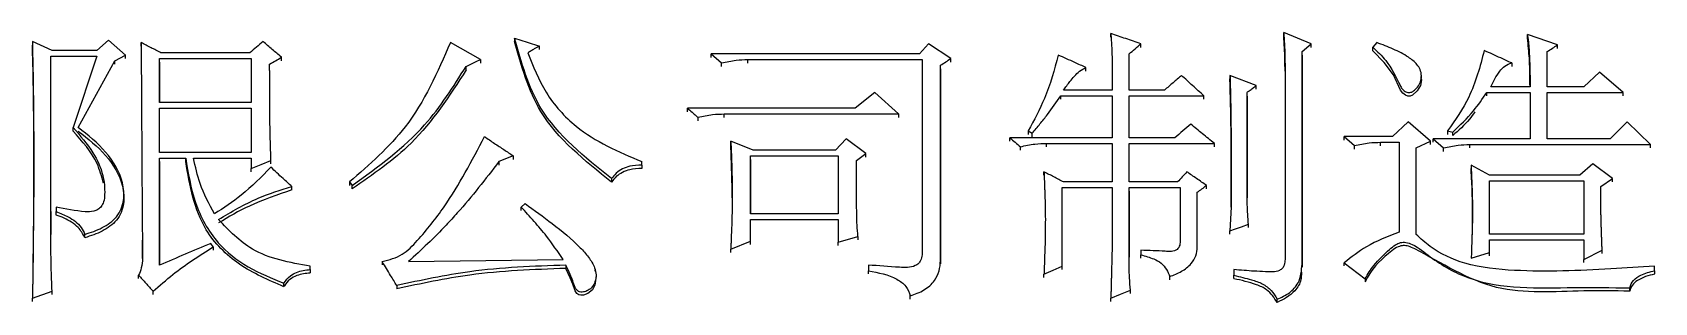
# Model space of a CAD drawing. Header units: millimetres. Extents: x 2687 to 4367, y 1046 to 2234.
# Drawn here: x 3080.46 to 3093.85, y 1996.52 to 1998.75 of the extents above; entities that cross this region are included whole.
import ezdxf

# ---------------------------------------------------------------- set-up
doc = ezdxf.new("R2010")
doc.units = ezdxf.units.MM

msp = doc.modelspace()

# ---------------------------------------------------------------- linework, layer by layer
at = {"color": 7, "linetype": 'Continuous', "lineweight": 25}
for p, q in [((3089.361, 1998.714), (3089.361, 1998.744)), ((3091.016, 1998.66), (3090.789, 1998.753)), ((3090.789, 1998.723), (3090.789, 1998.753)), ((3080.621, 1998.604), (3080.458, 1998.679)), ((3080.458, 1998.679), (3080.458, 1998.649)), ((3080.461, 1998.469), (3080.458, 1998.649)), ((3080.989, 1998.604), (3080.621, 1998.604)), ((3081.086, 1998.688), (3080.989, 1998.604)), ((3081.226, 1998.566), (3081.086, 1998.688)), ((3081.356, 1998.639), (3081.356, 1998.669)), ((3084.158, 1998.529), (3083.909, 1998.669)), ((3084.439, 1998.707), (3084.439, 1998.677)), ((3084.645, 1998.611), (3084.645, 1998.641)), ((3087.857, 1998.66), (3087.782, 1998.576)), ((3088.041, 1998.538), (3087.857, 1998.66)), ((3089.61, 1998.63), (3089.61, 1998.66)), ((3090.94, 1998.595), (3091.016, 1998.66)), ((3091.016, 1998.63), (3091.016, 1998.66)), ((3091.557, 1998.669), (3091.525, 1998.632)), ((3091.525, 1998.602), (3091.525, 1998.632)), ((3093.05, 1998.651), (3092.801, 1998.735)), ((3092.801, 1998.705), (3092.801, 1998.735)), ((3093.05, 1998.621), (3093.05, 1998.651)), ((3080.61, 1998.557), (3080.989, 1998.557)), ((3080.61, 1997.085), (3080.61, 1998.557)), ((3080.61, 1998.527), (3080.61, 1998.557)), ((3080.989, 1998.557), (3080.794, 1997.968)), ((3080.837, 1997.968), (3081.14, 1998.52)), ((3081.14, 1998.52), (3081.226, 1998.566)), ((3081.14, 1998.49), (3081.14, 1998.52)), ((3081.226, 1998.537), (3081.226, 1998.566)), ((3081.508, 1998.538), (3082.265, 1998.538)), ((3081.508, 1998.174), (3081.508, 1998.538)), ((3081.508, 1998.509), (3081.508, 1998.538)), ((3081.508, 1998.509), (3081.508, 1998.174)), ((3082.254, 1998.585), (3081.519, 1998.585)), ((3082.265, 1998.538), (3082.265, 1998.174)), ((3082.514, 1998.518), (3082.514, 1998.548)), ((3084.039, 1998.443), (3084.039, 1998.473)), ((3084.158, 1998.529), (3084.158, 1998.5)), ((3086.062, 1998.576), (3086.148, 1998.501)), ((3087.782, 1998.576), (3086.062, 1998.576)), ((3086.062, 1998.546), (3086.062, 1998.576)), ((3086.148, 1998.472), (3086.148, 1998.501)), ((3086.365, 1998.529), (3087.803, 1998.529)), ((3086.365, 1998.5), (3086.365, 1998.529)), ((3087.803, 1998.529), (3087.803, 1996.916)), ((3087.955, 1996.869), (3087.955, 1998.482)), ((3087.955, 1998.453), (3087.955, 1998.482)), ((3088.041, 1998.509), (3088.041, 1998.538)), ((3089.513, 1998.277), (3089.513, 1998.576)), ((3089.513, 1998.546), (3089.513, 1998.576)), ((3090.94, 1996.841), (3090.94, 1998.595)), ((3090.94, 1998.565), (3090.94, 1998.595)), ((3090.94, 1998.565), (3090.94, 1996.813)), ((3092.671, 1998.501), (3092.671, 1998.472)), ((3092.963, 1998.305), (3092.963, 1998.595)), ((3092.963, 1998.565), (3092.963, 1998.595)), ((3087.955, 1998.453), (3087.955, 1996.842)), ((3089.156, 1998.434), (3089.156, 1998.464)), ((3089.372, 1998.417), (3089.372, 1998.277)), ((3089.372, 1998.417), (3089.372, 1998.388)), ((3090.562, 1998.314), (3090.345, 1998.398)), ((3090.345, 1998.398), (3090.345, 1998.369)), ((3090.8, 1998.464), (3090.8, 1996.879)), ((3090.8, 1998.464), (3090.8, 1998.434)), ((3091.924, 1998.4), (3091.924, 1998.409)), ((3091.924, 1998.379), (3091.924, 1998.39)), ((3093.396, 1998.426), (3093.266, 1998.305)), ((3093.591, 1998.258), (3093.396, 1998.426)), ((3087.414, 1998.258), (3087.252, 1998.127)), ((3087.609, 1998.08), (3087.414, 1998.258)), ((3088.95, 1998.23), (3089.372, 1998.23)), ((3089.372, 1998.277), (3088.972, 1998.277)), ((3089.372, 1998.23), (3089.372, 1997.883)), ((3089.805, 1998.277), (3089.513, 1998.277)), ((3089.513, 1998.23), (3090.129, 1998.23)), ((3089.513, 1997.883), (3089.513, 1998.23)), ((3089.513, 1998.201), (3089.513, 1998.23)), ((3090.129, 1998.201), (3090.129, 1998.23)), ((3090.486, 1997.386), (3090.486, 1998.258)), ((3090.486, 1998.229), (3090.486, 1998.258)), ((3090.486, 1998.228), (3090.486, 1997.386)), ((3090.562, 1998.285), (3090.562, 1998.314)), ((3092.466, 1998.258), (3092.823, 1998.258)), ((3092.466, 1998.229), (3092.466, 1998.258)), ((3092.823, 1998.305), (3092.498, 1998.305)), ((3092.823, 1998.258), (3092.823, 1997.874)), ((3093.266, 1998.305), (3092.963, 1998.305)), ((3092.963, 1998.258), (3093.591, 1998.258)), ((3092.963, 1997.874), (3092.963, 1998.258)), ((3092.963, 1998.229), (3092.963, 1998.258)), ((3093.591, 1998.229), (3093.591, 1998.258)), ((3082.265, 1998.174), (3081.508, 1998.174)), ((3081.508, 1998.127), (3082.265, 1998.127)), ((3081.508, 1997.761), (3081.508, 1998.127)), ((3081.508, 1998.098), (3081.508, 1998.127)), ((3082.265, 1998.127), (3082.265, 1997.761)), ((3087.252, 1998.127), (3085.867, 1998.127)), ((3085.867, 1998.098), (3085.867, 1998.127)), ((3086.17, 1998.08), (3087.609, 1998.08)), ((3086.17, 1998.051), (3086.17, 1998.08)), ((3087.609, 1998.08), (3087.609, 1998.051)), ((3080.794, 1997.939), (3080.794, 1997.968)), ((3085.954, 1998.023), (3085.954, 1998.052)), ((3088.68, 1997.94), (3088.712, 1997.921)), ((3088.68, 1997.94), (3088.68, 1997.911)), ((3091.817, 1998.015), (3091.687, 1997.893)), ((3092.001, 1997.855), (3091.817, 1998.015)), ((3092.141, 1997.94), (3092.184, 1997.93)), ((3092.141, 1997.94), (3092.141, 1997.911)), ((3093.623, 1998.015), (3093.483, 1997.874)), ((3093.818, 1997.827), (3093.623, 1998.015)), ((3086.408, 1997.78), (3086.224, 1997.855)), ((3086.224, 1997.826), (3086.224, 1997.855)), ((3087.176, 1997.874), (3087.089, 1997.78)), ((3087.338, 1997.752), (3087.176, 1997.874)), ((3089.372, 1997.883), (3088.528, 1997.883)), ((3088.528, 1997.855), (3088.528, 1997.883)), ((3088.615, 1997.78), (3088.615, 1997.808)), ((3088.712, 1997.892), (3088.712, 1997.921)), ((3088.831, 1997.836), (3089.372, 1997.836)), ((3088.831, 1997.808), (3088.831, 1997.836)), ((3089.372, 1997.836), (3089.372, 1997.518)), ((3089.891, 1997.883), (3089.513, 1997.883)), ((3089.513, 1997.836), (3090.216, 1997.836)), ((3089.513, 1997.518), (3089.513, 1997.836)), ((3089.513, 1997.808), (3089.513, 1997.836)), ((3090.216, 1997.808), (3090.216, 1997.836)), ((3091.287, 1997.893), (3091.373, 1997.818)), ((3091.687, 1997.893), (3091.287, 1997.893)), ((3091.373, 1997.789), (3091.373, 1997.818)), ((3091.589, 1997.846), (3091.741, 1997.846)), ((3091.589, 1997.817), (3091.589, 1997.846)), ((3091.741, 1997.846), (3091.741, 1997.104)), ((3091.882, 1997.799), (3092.001, 1997.855)), ((3091.882, 1997.085), (3091.882, 1997.799)), ((3091.882, 1997.771), (3091.882, 1997.799)), ((3092.001, 1997.827), (3092.001, 1997.855)), ((3092.022, 1997.874), (3092.109, 1997.799)), ((3092.823, 1997.874), (3092.022, 1997.874)), ((3092.022, 1997.846), (3092.022, 1997.874)), ((3092.109, 1997.771), (3092.109, 1997.799)), ((3092.184, 1997.902), (3092.184, 1997.93)), ((3092.325, 1997.827), (3093.818, 1997.827)), ((3092.325, 1997.799), (3092.325, 1997.827)), ((3093.483, 1997.874), (3092.963, 1997.874)), ((3093.818, 1997.799), (3093.818, 1997.827)), ((3082.265, 1997.761), (3081.508, 1997.761)), ((3081.508, 1997.715), (3081.724, 1997.715)), ((3081.508, 1996.831), (3081.508, 1997.715)), ((3081.508, 1997.686), (3081.508, 1997.715)), ((3081.508, 1997.686), (3081.508, 1996.831)), ((3081.724, 1997.686), (3081.724, 1997.715)), ((3081.789, 1997.715), (3082.265, 1997.715)), ((3082.265, 1997.715), (3082.265, 1997.63)), ((3082.427, 1997.668), (3082.427, 1997.696)), ((3084.428, 1997.733), (3084.309, 1997.686)), ((3084.309, 1997.686), (3084.309, 1997.658)), ((3084.428, 1997.733), (3084.428, 1997.705)), ((3085.489, 1997.658), (3085.489, 1997.686)), ((3085.489, 1997.658), (3085.489, 1997.686)), ((3086.386, 1997.733), (3087.111, 1997.733)), ((3086.386, 1997.255), (3086.386, 1997.733)), ((3086.386, 1997.705), (3086.386, 1997.733)), ((3086.386, 1997.705), (3086.386, 1997.255)), ((3087.089, 1997.78), (3086.408, 1997.78)), ((3087.111, 1997.733), (3087.111, 1997.255)), ((3087.263, 1997.696), (3087.338, 1997.752)), ((3087.263, 1997.302), (3087.263, 1997.696)), ((3087.263, 1997.668), (3087.263, 1997.696)), ((3087.338, 1997.724), (3087.338, 1997.752)), ((3093.342, 1997.668), (3093.234, 1997.574)), ((3093.504, 1997.546), (3093.342, 1997.668)), ((3082.265, 1997.602), (3082.265, 1997.63)), ((3085.24, 1997.546), (3085.24, 1997.518)), ((3085.489, 1997.658), (3085.489, 1997.63)), ((3088.809, 1997.574), (3088.809, 1997.602)), ((3092.487, 1997.574), (3092.336, 1997.658)), ((3092.336, 1997.658), (3092.336, 1997.63)), ((3092.339, 1997.535), (3092.336, 1997.63)), ((3093.234, 1997.574), (3092.487, 1997.574)), ((3093.407, 1997.48), (3093.504, 1997.546)), ((3093.504, 1997.518), (3093.504, 1997.546)), ((3081.212, 1997.416), (3081.212, 1997.444)), ((3082.6, 1997.452), (3082.6, 1997.48)), ((3083.076, 1997.518), (3083.098, 1997.489)), ((3083.098, 1997.462), (3083.098, 1997.489)), ((3088.961, 1997.471), (3089.372, 1997.471)), ((3088.961, 1996.822), (3088.961, 1997.471)), ((3088.961, 1997.443), (3088.961, 1997.471)), ((3089.372, 1997.518), (3088.972, 1997.518)), ((3089.372, 1997.471), (3089.372, 1996.963)), ((3089.913, 1997.518), (3089.513, 1997.518)), ((3089.513, 1997.471), (3089.934, 1997.471)), ((3089.513, 1996.897), (3089.513, 1997.471)), ((3089.513, 1997.443), (3089.513, 1997.471)), ((3089.513, 1997.442), (3089.513, 1996.897)), ((3089.934, 1997.471), (3089.934, 1997.038)), ((3090.075, 1996.982), (3090.075, 1997.433)), ((3090.075, 1997.405), (3090.075, 1997.433)), ((3090.151, 1997.462), (3090.151, 1997.489)), ((3092.487, 1997.527), (3093.266, 1997.527)), ((3092.487, 1997.086), (3092.487, 1997.527)), ((3092.487, 1997.499), (3092.487, 1997.527)), ((3093.266, 1997.527), (3093.266, 1997.086)), ((3080.61, 1997.273), (3080.61, 1997.085)), ((3080.653, 1997.311), (3080.653, 1997.273)), ((3080.653, 1997.246), (3080.653, 1997.273)), ((3084.526, 1997.339), (3084.493, 1997.311)), ((3084.493, 1997.283), (3084.493, 1997.311)), ((3090.356, 1997.311), (3090.345, 1997.114)), ((3087.111, 1997.255), (3086.386, 1997.255)), ((3086.386, 1997.208), (3087.111, 1997.208)), ((3086.386, 1997.029), (3086.386, 1997.208)), ((3086.386, 1997.18), (3086.386, 1997.208)), ((3087.111, 1997.208), (3087.111, 1997.02)), ((3090.497, 1997.143), (3090.497, 1997.17)), ((3080.891, 1997.058), (3080.891, 1997.085)), ((3081.367, 1996.887), (3081.366, 1997.038)), ((3081.951, 1996.982), (3081.93, 1997.01)), ((3086.224, 1996.963), (3086.386, 1997.029)), ((3086.386, 1997.002), (3086.386, 1997.029)), ((3087.111, 1997.02), (3087.273, 1997.067)), ((3087.111, 1996.993), (3087.111, 1997.02)), ((3087.273, 1997.067), (3087.273, 1997.039)), ((3090.345, 1997.086), (3090.345, 1997.114)), ((3093.266, 1997.086), (3092.487, 1997.086)), ((3092.487, 1997.039), (3093.266, 1997.039)), ((3092.487, 1996.935), (3092.487, 1997.039)), ((3092.487, 1997.011), (3092.487, 1997.039)), ((3093.266, 1997.039), (3093.266, 1996.879)), ((3081.951, 1996.982), (3081.951, 1996.955)), ((3083.563, 1996.86), (3084.839, 1996.879)), ((3086.224, 1996.936), (3086.224, 1996.963)), ((3087.955, 1996.842), (3087.955, 1996.869)), ((3089.61, 1996.954), (3089.61, 1996.916)), ((3089.61, 1996.889), (3089.61, 1996.916)), ((3090.075, 1996.955), (3090.075, 1996.982)), ((3092.336, 1996.888), (3092.487, 1996.935)), ((3092.487, 1996.908), (3092.487, 1996.935)), ((3093.266, 1996.879), (3093.418, 1996.954)), ((3093.266, 1996.852), (3093.266, 1996.879)), ((3093.418, 1996.927), (3093.418, 1996.954)), ((3081.335, 1996.72), (3081.335, 1996.747)), ((3082.752, 1996.794), (3082.752, 1996.822)), ((3082.752, 1996.795), (3082.752, 1996.822)), ((3082.752, 1996.794), (3082.752, 1996.767)), ((3083.347, 1996.86), (3083.347, 1996.833)), ((3084.861, 1996.831), (3084.861, 1996.805)), ((3085.105, 1996.782), (3085.105, 1996.792)), ((3087.36, 1996.832), (3087.36, 1996.784)), ((3087.36, 1996.758), (3087.36, 1996.784)), ((3088.809, 1996.73), (3088.809, 1996.756)), ((3088.961, 1996.795), (3088.961, 1996.822)), ((3089.848, 1996.711), (3089.848, 1996.737)), ((3090.378, 1996.794), (3090.378, 1996.747)), ((3090.378, 1996.72), (3090.378, 1996.747)), ((3090.938, 1996.747), (3090.938, 1996.774)), ((3090.94, 1996.814), (3090.94, 1996.841)), ((3091.287, 1996.85), (3091.46, 1996.719)), ((3091.287, 1996.824), (3091.287, 1996.85)), ((3093.85, 1996.785), (3093.85, 1996.822)), ((3093.85, 1996.795), (3093.85, 1996.822)), ((3093.85, 1996.785), (3093.85, 1996.758)), ((3080.458, 1996.558), (3080.621, 1996.615)), ((3080.621, 1996.588), (3080.621, 1996.615)), ((3081.454, 1996.588), (3081.454, 1996.615)), ((3082.535, 1996.654), (3082.535, 1996.681)), ((3083.466, 1996.662), (3083.466, 1996.636)), ((3089.523, 1996.598), (3089.523, 1996.624)), ((3091.46, 1996.719), (3091.46, 1996.692)), ((3093.645, 1996.617), (3093.645, 1996.643)), ((3080.458, 1996.532), (3080.458, 1996.558)), ((3087.706, 1996.551), (3087.706, 1996.577)), ((3089.361, 1996.532), (3089.361, 1996.558)), ((3090.735, 1996.522), (3090.735, 1996.549))]:
    msp.add_line(p, q, dxfattribs=at)
at = {"color": 7, "linetype": 'Continuous', "lineweight": 25, "flags": 128}
for points in [[(3084.439, 1998.707), (3084.542, 1998.674), (3084.645, 1998.641)], [(3091.922, 1998.379), (3091.925, 1998.362), (3091.917, 1998.315), (3091.891, 1998.27), (3091.852, 1998.235), (3091.834, 1998.228), (3091.814, 1998.228), (3091.794, 1998.235), (3091.771, 1998.252), (3091.754, 1998.277), (3091.696, 1998.402), (3091.619, 1998.506), (3091.525, 1998.602), (3091.525, 1998.602)], [(3084.039, 1998.473), (3084.084, 1998.494), (3084.121, 1998.512), (3084.158, 1998.529)], [(3088.95, 1998.201), (3088.95, 1998.208), (3088.95, 1998.215), (3088.95, 1998.23)], [(3091.287, 1997.864), (3091.287, 1997.878), (3091.287, 1997.893)], [(3082.265, 1997.63), (3082.346, 1997.663), (3082.427, 1997.696)], [(3083.076, 1997.518), (3083.076, 1997.507), (3083.076, 1997.498), (3083.076, 1997.49)], [(3090.345, 1997.114), (3090.392, 1997.131), (3090.439, 1997.148), (3090.497, 1997.17)], [(3085.109, 1996.735), (3085.111, 1996.723), (3085.102, 1996.666), (3085.081, 1996.626), (3085.045, 1996.596), (3085.007, 1996.582), (3084.985, 1996.582), (3084.968, 1996.587), (3084.954, 1996.597), (3084.939, 1996.619), (3084.919, 1996.674), (3084.899, 1996.726), (3084.861, 1996.804), (3084.861, 1996.804)], [(3088.809, 1996.756), (3088.885, 1996.789), (3088.961, 1996.822)], [(3089.361, 1996.558), (3089.442, 1996.591), (3089.523, 1996.624)]]:
    msp.add_lwpolyline(points, dxfattribs=at)
at = {"color": 7, "linetype": 'Continuous', "lineweight": 25}
for points, knots in [([(3089.361, 1998.744), (3089.364, 1998.705), (3089.37, 1998.631), (3089.372, 1998.522), (3089.372, 1998.452), (3089.372, 1998.417)], [0, 0, 0, 0, 0.356505, 0.6781686, 1, 1, 1, 1]), ([(3089.61, 1998.66), (3089.568, 1998.674), (3089.485, 1998.702), (3089.403, 1998.73), (3089.361, 1998.744)], [0, 0, 0, 0, 0.499999, 1, 1, 1, 1]), ([(3090.789, 1998.753), (3090.791, 1998.721), (3090.795, 1998.657), (3090.799, 1998.56), (3090.799, 1998.496), (3090.8, 1998.464)], [0, 0, 0, 0, 0.335205, 0.667529, 1, 1, 1, 1]), ([(3080.458, 1998.679), (3080.459, 1998.667), (3080.459, 1998.644), (3080.46, 1998.609), (3080.46, 1998.562), (3080.461, 1998.504), (3080.463, 1998.435), (3080.464, 1998.365), (3080.465, 1998.295), (3080.466, 1998.225), (3080.467, 1998.155), (3080.467, 1998.097), (3080.468, 1998.039), (3080.468, 1997.981), (3080.469, 1997.911), (3080.469, 1997.853), (3080.469, 1997.806), (3080.47, 1997.771), (3080.47, 1997.736), (3080.47, 1997.701), (3080.47, 1997.672), (3080.47, 1997.649), (3080.47, 1997.631), (3080.47, 1997.614), (3080.47, 1997.596), (3080.47, 1997.582), (3080.47, 1997.57), (3080.469, 1997.558), (3080.469, 1997.544), (3080.469, 1997.526), (3080.469, 1997.509), (3080.469, 1997.491), (3080.469, 1997.474), (3080.469, 1997.456), (3080.469, 1997.433), (3080.469, 1997.404), (3080.468, 1997.369), (3080.468, 1997.334), (3080.468, 1997.299), (3080.468, 1997.264), (3080.467, 1997.229), (3080.467, 1997.182), (3080.466, 1997.123), (3080.465, 1997.053), (3080.465, 1996.983), (3080.464, 1996.913), (3080.463, 1996.855), (3080.462, 1996.808), (3080.462, 1996.773), (3080.461, 1996.738), (3080.461, 1996.702), (3080.46, 1996.667), (3080.46, 1996.632), (3080.459, 1996.595), (3080.459, 1996.571), (3080.458, 1996.558)], [0, 0, 0, 0, 0.016501, 0.033002, 0.049503, 0.082504, 0.115506, 0.148508, 0.18151, 0.214512, 0.247513, 0.280515, 0.297016, 0.330018, 0.36302, 0.396021, 0.412522, 0.429023, 0.445524, 0.462025, 0.478526, 0.486776, 0.495027, 0.503277, 0.511528, 0.519778, 0.523903, 0.528029, 0.536279, 0.54453, 0.55278, 0.56103, 0.569281, 0.577531, 0.585782, 0.602283, 0.618784, 0.635284, 0.651785, 0.668286, 0.684787, 0.701288, 0.73429, 0.767292, 0.800293, 0.833295, 0.866297, 0.882798, 0.899299, 0.9158, 0.932301, 0.948801, 0.965302, 0.982651, 1, 1, 1, 1]), ([(3081.356, 1998.669), (3081.357, 1998.608), (3081.357, 1998.485), (3081.358, 1998.3), (3081.36, 1998.115), (3081.36, 1997.96), (3081.361, 1997.806), (3081.362, 1997.652), (3081.363, 1997.466), (3081.364, 1997.312), (3081.365, 1997.169), (3081.366, 1997.063), (3081.367, 1996.963), (3081.367, 1996.913), (3081.367, 1996.888)], [0, 0, 0, 0, 0.104023, 0.208045, 0.312068, 0.416091, 0.468102, 0.572125, 0.676148, 0.78017, 0.832182, 0.916091, 0.958045, 1, 1, 1, 1]), ([(3081.519, 1998.585), (3081.492, 1998.599), (3081.437, 1998.627), (3081.383, 1998.655), (3081.356, 1998.669)], [0, 0, 0, 0, 0.5, 1, 1, 1, 1]), ([(3082.362, 1998.679), (3082.344, 1998.663), (3082.308, 1998.632), (3082.272, 1998.601), (3082.254, 1998.585)], [0, 0, 0, 0, 0.500001, 1, 1, 1, 1]), ([(3082.514, 1998.548), (3082.489, 1998.57), (3082.438, 1998.613), (3082.388, 1998.657), (3082.362, 1998.679)], [0, 0, 0, 0, 0.499999, 1, 1, 1, 1]), ([(3083.909, 1998.669), (3083.803, 1998.425), (3083.61, 1997.984), (3083.241, 1997.662), (3083.076, 1997.518)], [0, 0, 0, 0, 0.552865, 1, 1, 1, 1]), ([(3085.24, 1997.546), (3085.017, 1997.724), (3084.625, 1998.037), (3084.495, 1998.504), (3084.439, 1998.707)], [0, 0, 0, 0, 0.567651, 1, 1, 1, 1]), ([(3085.24, 1997.517), (3085.017, 1997.695), (3084.625, 1998.008), (3084.495, 1998.475), (3084.439, 1998.677)], [0, 0, 0, 0, 0.567768, 1, 1, 1, 1]), ([(3084.645, 1998.641), (3084.63, 1998.633), (3084.607, 1998.62), (3084.575, 1998.601), (3084.556, 1998.59), (3084.547, 1998.585)], [0, 0, 0, 0, 0.439737, 0.71987, 1, 1, 1, 1]), ([(3089.513, 1998.576), (3089.529, 1998.59), (3089.561, 1998.618), (3089.594, 1998.646), (3089.61, 1998.66)], [0, 0, 0, 0, 0.500001, 1, 1, 1, 1]), ([(3090.8, 1998.434), (3090.799, 1998.466), (3090.799, 1998.531), (3090.795, 1998.627), (3090.791, 1998.691), (3090.789, 1998.723)], [0, 0, 0, 0, 0.335659, 0.667726, 1, 1, 1, 1]), ([(3091.525, 1998.632), (3091.562, 1998.596), (3091.658, 1998.506), (3091.719, 1998.377), (3091.762, 1998.291), (3091.781, 1998.272), (3091.8, 1998.26), (3091.822, 1998.255), (3091.842, 1998.258), (3091.867, 1998.273), (3091.896, 1998.302), (3091.921, 1998.345), (3091.928, 1998.396), (3091.918, 1998.447), (3091.882, 1998.501), (3091.807, 1998.561), (3091.693, 1998.618), (3091.603, 1998.652), (3091.557, 1998.669)], [0, 0, 0, 0, 0.132576, 0.339199, 0.368942, 0.383766, 0.408891, 0.423884, 0.438973, 0.459319, 0.498147, 0.542368, 0.587069, 0.63299, 0.675109, 0.75468, 0.876186, 1, 1, 1, 1]), ([(3092.444, 1998.604), (3092.41, 1998.472), (3092.347, 1998.234), (3092.205, 1998.03), (3092.141, 1997.94)], [0, 0, 0, 0, 0.555082, 1, 1, 1, 1]), ([(3092.671, 1998.501), (3092.641, 1998.515), (3092.588, 1998.539), (3092.512, 1998.573), (3092.467, 1998.594), (3092.444, 1998.604)], [0, 0, 0, 0, 0.40179, 0.700895, 1, 1, 1, 1]), ([(3092.801, 1998.735), (3092.801, 1998.732), (3092.802, 1998.727), (3092.803, 1998.718), (3092.804, 1998.71), (3092.805, 1998.703), (3092.806, 1998.697), (3092.807, 1998.69), (3092.808, 1998.683), (3092.809, 1998.674), (3092.812, 1998.645), (3092.816, 1998.594), (3092.818, 1998.544), (3092.819, 1998.516), (3092.819, 1998.508), (3092.82, 1998.502), (3092.82, 1998.494), (3092.82, 1998.488), (3092.82, 1998.481), (3092.82, 1998.475), (3092.82, 1998.469), (3092.821, 1998.463), (3092.821, 1998.455), (3092.821, 1998.447), (3092.821, 1998.441), (3092.821, 1998.435), (3092.821, 1998.429), (3092.821, 1998.422), (3092.821, 1998.416), (3092.822, 1998.408), (3092.822, 1998.402), (3092.822, 1998.394), (3092.822, 1998.388), (3092.822, 1998.381), (3092.822, 1998.375), (3092.822, 1998.367), (3092.822, 1998.361), (3092.822, 1998.353), (3092.822, 1998.347), (3092.822, 1998.34), (3092.822, 1998.334), (3092.822, 1998.326), (3092.823, 1998.32), (3092.823, 1998.312), (3092.823, 1998.308), (3092.823, 1998.305)], [0, 0, 0, 0, 0.0190515, 0.0381029, 0.0571543, 0.0762057, 0.0857315, 0.1047829, 0.1238344, 0.1333601, 0.1714636, 0.3239096, 0.4928315, 0.5139452, 0.524502, 0.5456156, 0.5561724, 0.577286, 0.5878428, 0.6089564, 0.6195132, 0.63007, 0.6511837, 0.6722973, 0.6828541, 0.6934109, 0.7145245, 0.7250813, 0.7461949, 0.7567517, 0.7778653, 0.7884221, 0.8095357, 0.8200925, 0.8412061, 0.8517629, 0.8728766, 0.8834334, 0.904547, 0.9151038, 0.9362174, 0.9467742, 0.9678878, 0.9784446, 1, 1, 1, 1]), ([(3092.822, 1998.305), (3092.822, 1998.339), (3092.821, 1998.416), (3092.818, 1998.55), (3092.807, 1998.649), (3092.801, 1998.705)], [0, 0, 0, 0, 0.254107, 0.581877, 1, 1, 1, 1]), ([(3092.963, 1998.595), (3092.978, 1998.604), (3093.007, 1998.623), (3093.035, 1998.641), (3093.05, 1998.651)], [0, 0, 0, 0, 0.499999, 1, 1, 1, 1]), ([(3080.46, 1998.54), (3080.46, 1998.54), (3080.46, 1998.54), (3080.46, 1998.539), (3080.46, 1998.529), (3080.465, 1998.221), (3080.47, 1997.79), (3080.467, 1997.268), (3080.464, 1996.991), (3080.462, 1996.848), (3080.461, 1996.761), (3080.461, 1996.736), (3080.461, 1996.722)], [0, 0, 0, 0, 0.000561, 0.001264, 0.002999, 0.021919, 0.484329, 0.728284, 0.866003, 0.931669, 0.9642, 1, 1, 1, 1]), ([(3082.416, 1998.492), (3082.433, 1998.501), (3082.465, 1998.52), (3082.498, 1998.538), (3082.514, 1998.548)], [0, 0, 0, 0, 0.4999992, 1, 1, 1, 1]), ([(3082.427, 1997.696), (3082.423, 1997.857), (3082.418, 1998.021), (3082.417, 1998.188), (3082.417, 1998.201), (3082.417, 1998.214), (3082.417, 1998.227), (3082.417, 1998.237), (3082.417, 1998.25), (3082.417, 1998.263), (3082.417, 1998.276), (3082.417, 1998.286), (3082.417, 1998.299), (3082.417, 1998.312), (3082.417, 1998.325), (3082.417, 1998.338), (3082.417, 1998.351), (3082.417, 1998.364), (3082.417, 1998.374), (3082.417, 1998.387), (3082.417, 1998.399), (3082.417, 1998.409), (3082.417, 1998.415), (3082.417, 1998.422), (3082.417, 1998.428), (3082.417, 1998.433), (3082.417, 1998.439), (3082.416, 1998.446), (3082.416, 1998.453), (3082.416, 1998.457), (3082.416, 1998.464), (3082.416, 1998.47), (3082.416, 1998.477), (3082.416, 1998.483), (3082.416, 1998.488), (3082.416, 1998.492)], [0, 0, 0, 0, 0.606141, 0.618449, 0.630757, 0.655373, 0.667681, 0.679989, 0.692297, 0.716913, 0.729221, 0.741529, 0.753837, 0.778453, 0.790761, 0.803069, 0.827685, 0.839993, 0.852301, 0.864609, 0.889225, 0.895379, 0.901533, 0.913842, 0.919996, 0.92615, 0.932304, 0.944612, 0.950766, 0.95692, 0.963074, 0.975382, 0.981536, 0.98769, 1, 1, 1, 1]), ([(3083.098, 1997.489), (3083.312, 1997.644), (3083.69, 1997.917), (3083.933, 1998.305), (3084.039, 1998.473)], [0, 0, 0, 0, 0.565351, 1, 1, 1, 1]), ([(3084.547, 1998.585), (3084.592, 1998.473), (3084.683, 1998.247), (3084.987, 1997.901), (3085.297, 1997.768), (3085.489, 1997.686)], [0, 0, 0, 0, 0.271527, 0.550151, 1, 1, 1, 1]), ([(3086.148, 1998.501), (3086.188, 1998.51), (3086.259, 1998.527), (3086.332, 1998.528), (3086.365, 1998.529)], [0, 0, 0, 0, 0.558835, 1, 1, 1, 1]), ([(3087.955, 1998.482), (3087.969, 1998.492), (3087.998, 1998.51), (3088.027, 1998.529), (3088.041, 1998.538)], [0, 0, 0, 0, 0.4999996, 1, 1, 1, 1]), ([(3088.928, 1998.566), (3088.895, 1998.445), (3088.835, 1998.228), (3088.727, 1998.028), (3088.68, 1997.94)], [0, 0, 0, 0, 0.557381, 1, 1, 1, 1]), ([(3089.156, 1998.464), (3089.125, 1998.477), (3089.072, 1998.501), (3088.996, 1998.536), (3088.951, 1998.556), (3088.928, 1998.566)], [0, 0, 0, 0, 0.401772, 0.700886, 1, 1, 1, 1]), ([(3092.498, 1998.305), (3092.52, 1998.348), (3092.551, 1998.41), (3092.611, 1998.48), (3092.651, 1998.494), (3092.671, 1998.501)], [0, 0, 0, 0, 0.55151, 0.77279, 1, 1, 1, 1]), ([(3084.039, 1998.443), (3083.901, 1998.23), (3083.652, 1997.844), (3083.269, 1997.579), (3083.098, 1997.461)], [0, 0, 0, 0, 0.55369, 1, 1, 1, 1]), ([(3088.972, 1998.277), (3088.989, 1998.301), (3089.017, 1998.341), (3089.061, 1998.393), (3089.102, 1998.435), (3089.138, 1998.454), (3089.156, 1998.464)], [0, 0, 0, 0, 0.335639, 0.554348, 0.775254, 1, 1, 1, 1]), ([(3089.945, 1998.398), (3089.922, 1998.378), (3089.875, 1998.337), (3089.828, 1998.297), (3089.805, 1998.277)], [0, 0, 0, 0, 0.5, 1, 1, 1, 1]), ([(3090.129, 1998.23), (3090.098, 1998.258), (3090.037, 1998.314), (3089.976, 1998.37), (3089.945, 1998.398)], [0, 0, 0, 0, 0.5, 1, 1, 1, 1]), ([(3090.345, 1998.398), (3090.346, 1998.388), (3090.346, 1998.372), (3090.347, 1998.351), (3090.347, 1998.336), (3090.347, 1998.32), (3090.348, 1998.304), (3090.348, 1998.288), (3090.348, 1998.273), (3090.349, 1998.257), (3090.349, 1998.241), (3090.349, 1998.226), (3090.35, 1998.205), (3090.35, 1998.184), (3090.351, 1998.163), (3090.351, 1998.147), (3090.351, 1998.132), (3090.352, 1998.116), (3090.352, 1998.095), (3090.352, 1998.074), (3090.353, 1998.053), (3090.353, 1998.032), (3090.353, 1997.995), (3090.354, 1997.922), (3090.355, 1997.849), (3090.355, 1997.786), (3090.355, 1997.76), (3090.355, 1997.739), (3090.356, 1997.723), (3090.356, 1997.707), (3090.356, 1997.692), (3090.356, 1997.676), (3090.356, 1997.66), (3090.356, 1997.644), (3090.356, 1997.629), (3090.356, 1997.613), (3090.356, 1997.597), (3090.356, 1997.576), (3090.356, 1997.555), (3090.356, 1997.534), (3090.356, 1997.518), (3090.356, 1997.503), (3090.356, 1997.487), (3090.356, 1997.471), (3090.356, 1997.455), (3090.356, 1997.442), (3090.356, 1997.432), (3090.356, 1997.424), (3090.356, 1997.416), (3090.356, 1997.408), (3090.356, 1997.4), (3090.356, 1997.393), (3090.356, 1997.385), (3090.356, 1997.377), (3090.356, 1997.369), (3090.356, 1997.358), (3090.356, 1997.348), (3090.356, 1997.337), (3090.356, 1997.33), (3090.356, 1997.321), (3090.356, 1997.315), (3090.356, 1997.311)], [0, 0, 0, 0, 0.028913, 0.04337, 0.057826, 0.072283, 0.08674, 0.101196, 0.115653, 0.13011, 0.144566, 0.159023, 0.173479, 0.202393, 0.216849, 0.231306, 0.245763, 0.260219, 0.274676, 0.303589, 0.318046, 0.332502, 0.361416, 0.419242, 0.534896, 0.563809, 0.592722, 0.607179, 0.621635, 0.636092, 0.650548, 0.665005, 0.679462, 0.693918, 0.708375, 0.722832, 0.737288, 0.751745, 0.780658, 0.795115, 0.809571, 0.824028, 0.838485, 0.852941, 0.867398, 0.881854, 0.889083, 0.896311, 0.903539, 0.910768, 0.917996, 0.925224, 0.932453, 0.939681, 0.946909, 0.954138, 0.968594, 0.975822, 0.983051, 0.990279, 1, 1, 1, 1]), ([(3090.356, 1997.31), (3090.356, 1997.385), (3090.356, 1997.599), (3090.355, 1997.952), (3090.349, 1998.23), (3090.345, 1998.369)], [0, 0, 0, 0, 0.211658, 0.605797, 1, 1, 1, 1]), ([(3088.712, 1997.921), (3088.734, 1997.946), (3088.777, 1997.997), (3088.858, 1998.099), (3088.913, 1998.178), (3088.95, 1998.23)], [0, 0, 0, 0, 0.254915, 0.509864, 1, 1, 1, 1]), ([(3090.486, 1998.258), (3090.492, 1998.263), (3090.508, 1998.274), (3090.533, 1998.293), (3090.552, 1998.307), (3090.562, 1998.314)], [0, 0, 0, 0, 0.25, 0.624999, 1, 1, 1, 1]), ([(3092.184, 1997.93), (3092.244, 1997.987), (3092.35, 1998.087), (3092.43, 1998.206), (3092.466, 1998.258)], [0, 0, 0, 0, 0.563281, 1, 1, 1, 1]), ([(3085.867, 1998.127), (3085.879, 1998.116), (3085.9, 1998.098), (3085.929, 1998.073), (3085.945, 1998.059), (3085.954, 1998.052)], [0, 0, 0, 0, 0.428348, 0.714171, 1, 1, 1, 1]), ([(3085.954, 1998.052), (3085.993, 1998.061), (3086.065, 1998.078), (3086.138, 1998.079), (3086.17, 1998.08)], [0, 0, 0, 0, 0.558839, 1, 1, 1, 1]), ([(3092.366, 1998.097), (3092.352, 1998.076), (3092.3, 1998.004), (3092.233, 1997.944), (3092.184, 1997.901)], [0, 0, 0, 0, 0.281385, 1, 1, 1, 1]), ([(3080.794, 1997.968), (3080.852, 1997.901), (3080.956, 1997.782), (3081.046, 1997.589), (3081.058, 1997.447), (3081.051, 1997.359), (3081.028, 1997.316), (3081, 1997.288), (3080.954, 1997.27), (3080.835, 1997.273), (3080.733, 1997.294), (3080.653, 1997.311)], [0, 0, 0, 0, 0.23749, 0.42213, 0.564767, 0.621672, 0.660735, 0.693272, 0.725999, 0.787152, 1, 1, 1, 1]), ([(3081.046, 1997.507), (3081.03, 1997.563), (3080.986, 1997.725), (3080.87, 1997.854), (3080.794, 1997.939)], [0, 0, 0, 0, 0.341793, 1, 1, 1, 1]), ([(3080.891, 1997.085), (3080.94, 1997.101), (3081.036, 1997.133), (3081.164, 1997.223), (3081.222, 1997.366), (3081.204, 1997.561), (3081.073, 1997.781), (3080.917, 1997.904), (3080.837, 1997.968)], [0, 0, 0, 0, 0.1273113, 0.25064, 0.3763468, 0.5011022, 0.7458194, 1, 1, 1, 1]), ([(3080.837, 1997.939), (3080.917, 1997.875), (3081.073, 1997.752), (3081.204, 1997.533), (3081.222, 1997.337), (3081.164, 1997.194), (3081.036, 1997.105), (3080.94, 1997.073), (3080.891, 1997.057)], [0, 0, 0, 0, 0.254227, 0.498888, 0.62358, 0.749246, 0.87261, 1, 1, 1, 1]), ([(3090.021, 1997.996), (3089.999, 1997.977), (3089.956, 1997.94), (3089.913, 1997.902), (3089.891, 1997.883)], [0, 0, 0, 0, 0.5, 1, 1, 1, 1]), ([(3090.216, 1997.836), (3090.183, 1997.863), (3090.118, 1997.916), (3090.053, 1997.969), (3090.021, 1997.996)], [0, 0, 0, 0, 0.5, 1, 1, 1, 1]), ([(3083.347, 1996.86), (3083.404, 1996.875), (3083.517, 1996.907), (3083.682, 1997.08), (3083.928, 1997.391), (3084.087, 1997.694), (3084.19, 1997.893)], [0, 0, 0, 0, 0.124706, 0.247159, 0.50724, 1, 1, 1, 1]), ([(3084.19, 1997.893), (3084.218, 1997.874), (3084.271, 1997.838), (3084.351, 1997.785), (3084.403, 1997.751), (3084.428, 1997.733)], [0, 0, 0, 0, 0.3477794, 0.6738893, 1, 1, 1, 1]), ([(3086.224, 1997.855), (3086.225, 1997.824), (3086.227, 1997.776), (3086.23, 1997.721), (3086.231, 1997.696), (3086.231, 1997.684), (3086.231, 1997.678), (3086.231, 1997.672), (3086.232, 1997.664), (3086.232, 1997.654), (3086.232, 1997.642), (3086.233, 1997.619), (3086.234, 1997.567), (3086.236, 1997.488), (3086.236, 1997.394), (3086.235, 1997.327), (3086.234, 1997.287), (3086.234, 1997.275), (3086.234, 1997.263), (3086.234, 1997.251), (3086.233, 1997.236), (3086.233, 1997.22), (3086.232, 1997.204), (3086.232, 1997.18), (3086.231, 1997.153), (3086.23, 1997.125), (3086.229, 1997.109), (3086.229, 1997.097), (3086.228, 1997.082), (3086.228, 1997.066), (3086.227, 1997.05), (3086.227, 1997.038), (3086.226, 1997.026), (3086.226, 1997.014), (3086.225, 1997), (3086.225, 1996.983), (3086.224, 1996.97), (3086.224, 1996.963)], [0, 0, 0, 0, 0.106229, 0.159343, 0.1859, 0.19254, 0.199179, 0.205818, 0.212458, 0.225736, 0.239015, 0.252293, 0.305408, 0.411639, 0.51787, 0.6241, 0.637379, 0.650658, 0.663936, 0.677215, 0.690493, 0.717051, 0.730329, 0.743608, 0.796722, 0.823279, 0.836558, 0.849837, 0.863115, 0.889672, 0.902951, 0.91623, 0.929508, 0.942787, 0.956065, 0.978033, 1, 1, 1, 1]), ([(3086.235, 1997.387), (3086.235, 1997.393), (3086.235, 1997.43), (3086.234, 1997.498), (3086.231, 1997.639), (3086.227, 1997.749), (3086.224, 1997.826)], [0, 0, 0, 0, 0.03725, 0.252924, 0.468596, 1, 1, 1, 1]), ([(3088.528, 1997.883), (3088.543, 1997.871), (3088.571, 1997.846), (3088.6, 1997.821), (3088.615, 1997.808)], [0, 0, 0, 0, 0.4999996, 1, 1, 1, 1]), ([(3088.615, 1997.808), (3088.654, 1997.818), (3088.726, 1997.834), (3088.799, 1997.836), (3088.831, 1997.836)], [0, 0, 0, 0, 0.558835, 1, 1, 1, 1]), ([(3091.373, 1997.818), (3091.413, 1997.827), (3091.484, 1997.844), (3091.557, 1997.845), (3091.589, 1997.846)], [0, 0, 0, 0, 0.558835, 1, 1, 1, 1]), ([(3092.109, 1997.799), (3092.148, 1997.808), (3092.22, 1997.825), (3092.293, 1997.826), (3092.325, 1997.827)], [0, 0, 0, 0, 0.558835, 1, 1, 1, 1]), ([(3081.724, 1997.715), (3081.744, 1997.591), (3081.784, 1997.343), (3081.958, 1997.019), (3082.234, 1996.803), (3082.434, 1996.722), (3082.535, 1996.681)], [0, 0, 0, 0, 0.271409, 0.54611, 0.770558, 1, 1, 1, 1]), ([(3082.535, 1996.653), (3082.408, 1996.708), (3082.157, 1996.814), (3081.814, 1997.161), (3081.758, 1997.488), (3081.724, 1997.686)], [0, 0, 0, 0, 0.291427, 0.572864, 1, 1, 1, 1]), ([(3081.962, 1997.255), (3081.917, 1997.337), (3081.838, 1997.483), (3081.804, 1997.644), (3081.789, 1997.715)], [0, 0, 0, 0, 0.561781, 1, 1, 1, 1]), ([(3084.309, 1997.686), (3084.254, 1997.614), (3084.144, 1997.47), (3083.997, 1997.296), (3083.809, 1997.088), (3083.669, 1996.958), (3083.563, 1996.86)], [0, 0, 0, 0, 0.245125, 0.490307, 0.612877, 1, 1, 1, 1]), ([(3082.427, 1997.64), (3082.348, 1997.56), (3082.207, 1997.416), (3082.037, 1997.304), (3081.962, 1997.255)], [0, 0, 0, 0, 0.556475, 1, 1, 1, 1]), ([(3082.6, 1997.48), (3082.576, 1997.502), (3082.535, 1997.54), (3082.477, 1997.593), (3082.444, 1997.624), (3082.427, 1997.64)], [0, 0, 0, 0, 0.420833, 0.71041, 1, 1, 1, 1]), ([(3085.489, 1997.658), (3085.455, 1997.657), (3085.4, 1997.654), (3085.329, 1997.628), (3085.277, 1997.593), (3085.252, 1997.561), (3085.24, 1997.546)], [0, 0, 0, 0, 0.347684, 0.57015, 0.787843, 1, 1, 1, 1]), ([(3085.489, 1997.63), (3085.455, 1997.628), (3085.4, 1997.625), (3085.329, 1997.599), (3085.277, 1997.565), (3085.252, 1997.533), (3085.24, 1997.517)], [0, 0, 0, 0, 0.3477823, 0.5702781, 0.7879423, 1, 1, 1, 1]), ([(3088.809, 1997.602), (3088.81, 1997.598), (3088.81, 1997.589), (3088.81, 1997.578), (3088.811, 1997.569), (3088.811, 1997.561), (3088.812, 1997.552), (3088.812, 1997.543), (3088.812, 1997.534), (3088.813, 1997.526), (3088.813, 1997.517), (3088.813, 1997.508), (3088.814, 1997.499), (3088.814, 1997.491), (3088.814, 1997.482), (3088.815, 1997.473), (3088.815, 1997.464), (3088.815, 1997.456), (3088.816, 1997.447), (3088.816, 1997.438), (3088.816, 1997.429), (3088.817, 1997.421), (3088.817, 1997.412), (3088.817, 1997.403), (3088.817, 1997.392), (3088.818, 1997.379), (3088.819, 1997.353), (3088.821, 1997.261), (3088.821, 1997.156), (3088.819, 1997.059), (3088.819, 1997.029), (3088.818, 1997.007), (3088.818, 1996.989), (3088.817, 1996.972), (3088.817, 1996.954), (3088.816, 1996.937), (3088.815, 1996.919), (3088.815, 1996.906), (3088.815, 1996.895), (3088.814, 1996.886), (3088.814, 1996.878), (3088.814, 1996.869), (3088.813, 1996.858), (3088.813, 1996.849), (3088.813, 1996.838), (3088.812, 1996.829), (3088.812, 1996.818), (3088.812, 1996.81), (3088.811, 1996.801), (3088.811, 1996.792), (3088.811, 1996.783), (3088.81, 1996.775), (3088.81, 1996.766), (3088.81, 1996.76), (3088.809, 1996.756)], [0, 0, 0, 0, 0.015528, 0.031057, 0.038821, 0.046585, 0.062113, 0.069877, 0.077641, 0.09317, 0.100934, 0.108698, 0.124226, 0.131991, 0.139755, 0.155283, 0.163047, 0.170811, 0.18634, 0.194104, 0.201868, 0.217396, 0.22516, 0.232925, 0.248453, 0.263981, 0.27951, 0.341623, 0.590106, 0.65222, 0.683276, 0.698805, 0.729861, 0.74539, 0.760918, 0.791975, 0.807503, 0.823031, 0.83856, 0.846324, 0.854088, 0.869616, 0.87738, 0.892909, 0.900673, 0.916201, 0.923965, 0.939494, 0.947258, 0.955022, 0.97055, 0.978315, 0.986079, 1, 1, 1, 1]), ([(3088.972, 1997.518), (3088.945, 1997.532), (3088.891, 1997.56), (3088.836, 1997.588), (3088.809, 1997.602)], [0, 0, 0, 0, 0.5, 1, 1, 1, 1]), ([(3089.989, 1997.602), (3089.976, 1997.588), (3089.951, 1997.56), (3089.925, 1997.532), (3089.913, 1997.518)], [0, 0, 0, 0, 0.5, 1, 1, 1, 1]), ([(3090.151, 1997.489), (3090.124, 1997.508), (3090.07, 1997.546), (3090.016, 1997.583), (3089.989, 1997.602)], [0, 0, 0, 0, 0.499999, 1, 1, 1, 1]), ([(3092.336, 1997.658), (3092.34, 1997.566), (3092.346, 1997.427), (3092.348, 1997.17), (3092.341, 1997.006), (3092.336, 1996.888)], [0, 0, 0, 0, 0.360824, 0.541241, 1, 1, 1, 1]), ([(3092.339, 1997.539), (3092.342, 1997.453), (3092.346, 1997.317), (3092.345, 1997.153), (3092.342, 1997.04), (3092.34, 1996.998), (3092.34, 1996.972)], [0, 0, 0, 0, 0.458446, 0.721932, 0.829459, 1, 1, 1, 1]), ([(3081.995, 1997.208), (3082.101, 1997.271), (3082.292, 1997.385), (3082.506, 1997.451), (3082.6, 1997.48)], [0, 0, 0, 0, 0.5581675, 1, 1, 1, 1]), ([(3082.6, 1997.452), (3082.481, 1997.412), (3082.269, 1997.341), (3082.078, 1997.229), (3081.995, 1997.18)], [0, 0, 0, 0, 0.56146, 1, 1, 1, 1]), ([(3090.075, 1997.433), (3090.088, 1997.443), (3090.113, 1997.461), (3090.138, 1997.48), (3090.151, 1997.489)], [0, 0, 0, 0, 0.5000004, 1, 1, 1, 1]), ([(3093.418, 1996.954), (3093.418, 1996.957), (3093.417, 1996.962), (3093.417, 1996.97), (3093.417, 1996.978), (3093.416, 1996.986), (3093.416, 1996.994), (3093.416, 1997.002), (3093.415, 1997.01), (3093.415, 1997.018), (3093.415, 1997.026), (3093.414, 1997.034), (3093.414, 1997.042), (3093.414, 1997.05), (3093.414, 1997.058), (3093.413, 1997.066), (3093.413, 1997.074), (3093.413, 1997.082), (3093.412, 1997.09), (3093.412, 1997.098), (3093.412, 1997.106), (3093.412, 1997.114), (3093.411, 1997.122), (3093.411, 1997.13), (3093.411, 1997.138), (3093.411, 1997.146), (3093.41, 1997.154), (3093.41, 1997.162), (3093.41, 1997.17), (3093.41, 1997.178), (3093.41, 1997.186), (3093.409, 1997.194), (3093.409, 1997.202), (3093.409, 1997.21), (3093.409, 1997.218), (3093.409, 1997.226), (3093.409, 1997.234), (3093.408, 1997.245), (3093.408, 1997.256), (3093.408, 1997.266), (3093.408, 1997.274), (3093.408, 1997.282), (3093.408, 1997.29), (3093.408, 1997.298), (3093.408, 1997.306), (3093.408, 1997.314), (3093.407, 1997.322), (3093.407, 1997.33), (3093.407, 1997.338), (3093.407, 1997.346), (3093.407, 1997.354), (3093.407, 1997.362), (3093.407, 1997.37), (3093.407, 1997.378), (3093.407, 1997.386), (3093.407, 1997.394), (3093.407, 1997.402), (3093.407, 1997.41), (3093.407, 1997.418), (3093.407, 1997.426), (3093.407, 1997.434), (3093.407, 1997.442), (3093.407, 1997.45), (3093.407, 1997.458), (3093.407, 1997.468), (3093.407, 1997.476), (3093.407, 1997.48)], [0, 0, 0, 0, 0.015218, 0.030436, 0.045654, 0.060873, 0.076091, 0.091309, 0.106527, 0.121745, 0.136964, 0.152182, 0.1674, 0.182618, 0.197836, 0.213054, 0.228273, 0.243491, 0.258709, 0.273927, 0.289145, 0.304364, 0.319582, 0.3348, 0.350018, 0.365236, 0.380454, 0.395673, 0.410891, 0.426109, 0.441327, 0.456545, 0.471764, 0.486982, 0.5022, 0.517418, 0.532636, 0.547854, 0.578291, 0.593509, 0.608727, 0.623945, 0.639163, 0.654382, 0.6696, 0.684818, 0.700036, 0.715254, 0.730473, 0.745691, 0.760909, 0.776127, 0.791345, 0.806563, 0.821782, 0.837, 0.852218, 0.867436, 0.882654, 0.897873, 0.913091, 0.928309, 0.943527, 0.958745, 0.973963, 1, 1, 1, 1]), ([(3080.653, 1997.273), (3080.688, 1997.26), (3080.744, 1997.238), (3080.814, 1997.194), (3080.863, 1997.145), (3080.882, 1997.105), (3080.891, 1997.085)], [0, 0, 0, 0, 0.348649, 0.570981, 0.788219, 1, 1, 1, 1]), ([(3084.839, 1996.879), (3084.795, 1996.943), (3084.721, 1997.052), (3084.601, 1997.193), (3084.529, 1997.272), (3084.493, 1997.311)], [0, 0, 0, 0, 0.425603, 0.712586, 1, 1, 1, 1]), ([(3084.526, 1997.339), (3084.601, 1997.285), (3084.759, 1997.171), (3084.937, 1997.026), (3085.051, 1996.899), (3085.099, 1996.823), (3085.115, 1996.751), (3085.107, 1996.696), (3085.083, 1996.651), (3085.049, 1996.622), (3085.013, 1996.609), (3084.986, 1996.608), (3084.967, 1996.613), (3084.95, 1996.626), (3084.932, 1996.656), (3084.92, 1996.701), (3084.895, 1996.763), (3084.874, 1996.806), (3084.861, 1996.831)], [0, 0, 0, 0, 0.208327, 0.438591, 0.516152, 0.594124, 0.638952, 0.683964, 0.718603, 0.753477, 0.783861, 0.800038, 0.813271, 0.826563, 0.846381, 0.891589, 0.934119, 1, 1, 1, 1]), ([(3087.273, 1997.067), (3087.271, 1997.099), (3087.266, 1997.155), (3087.264, 1997.233), (3087.263, 1997.279), (3087.263, 1997.302)], [0, 0, 0, 0, 0.415965, 0.707929, 1, 1, 1, 1]), ([(3090.497, 1997.17), (3090.496, 1997.189), (3090.493, 1997.226), (3090.489, 1997.298), (3090.487, 1997.352), (3090.486, 1997.386)], [0, 0, 0, 0, 0.2602992, 0.5206063, 1, 1, 1, 1]), ([(3080.891, 1997.057), (3080.875, 1997.088), (3080.848, 1997.138), (3080.782, 1997.187), (3080.72, 1997.221), (3080.676, 1997.237), (3080.653, 1997.245)], [0, 0, 0, 0, 0.328554, 0.548785, 0.773176, 1, 1, 1, 1]), ([(3082.752, 1996.822), (3082.582, 1996.852), (3082.285, 1996.905), (3082.082, 1997.117), (3081.995, 1997.208)], [0, 0, 0, 0, 0.5699995, 1, 1, 1, 1]), ([(3080.621, 1996.615), (3080.618, 1996.682), (3080.613, 1996.794), (3080.611, 1996.951), (3080.61, 1997.041), (3080.61, 1997.085)], [0, 0, 0, 0, 0.427543, 0.713753, 1, 1, 1, 1]), ([(3081.93, 1997.01), (3081.859, 1996.98), (3081.719, 1996.921), (3081.578, 1996.861), (3081.508, 1996.831)], [0, 0, 0, 0, 0.5, 1, 1, 1, 1]), ([(3089.934, 1997.038), (3089.934, 1997.025), (3089.933, 1996.997), (3089.911, 1996.954), (3089.86, 1996.942), (3089.761, 1996.949), (3089.677, 1996.952), (3089.61, 1996.954)], [0, 0, 0, 0, 0.111188, 0.223572, 0.352358, 0.48582, 1, 1, 1, 1]), ([(3091.741, 1997.104), (3091.648, 1997.068), (3091.484, 1997.004), (3091.347, 1996.897), (3091.287, 1996.85)], [0, 0, 0, 0, 0.564353, 1, 1, 1, 1]), ([(3091.46, 1996.719), (3091.483, 1996.756), (3091.539, 1996.846), (3091.631, 1996.935), (3091.705, 1996.997), (3091.752, 1997.02), (3091.801, 1997.021), (3091.891, 1996.989), (3092.042, 1996.857), (3092.459, 1996.622), (3093.051, 1996.651), (3093.492, 1996.645), (3093.645, 1996.643)], [0, 0, 0, 0, 0.056836, 0.134509, 0.160695, 0.179209, 0.197944, 0.220552, 0.296631, 0.448407, 0.809043, 1, 1, 1, 1]), ([(3093.85, 1996.822), (3093.73, 1996.814), (3093.346, 1996.789), (3092.823, 1996.769), (3092.31, 1996.819), (3092.034, 1996.945), (3091.919, 1997.051), (3091.881, 1997.085)], [0, 0, 0, 0, 0.176106, 0.564607, 0.76693, 0.923799, 1, 1, 1, 1]), ([(3081.367, 1996.888), (3081.366, 1996.861), (3081.363, 1996.812), (3081.343, 1996.767), (3081.335, 1996.747)], [0, 0, 0, 0, 0.557581, 1, 1, 1, 1]), ([(3081.454, 1996.615), (3081.508, 1996.662), (3081.612, 1996.753), (3081.78, 1996.874), (3081.894, 1996.946), (3081.951, 1996.982)], [0, 0, 0, 0, 0.347854, 0.67337, 1, 1, 1, 1]), ([(3087.803, 1996.916), (3087.801, 1996.9), (3087.796, 1996.874), (3087.774, 1996.843), (3087.719, 1996.807), (3087.57, 1996.816), (3087.444, 1996.825), (3087.36, 1996.832)], [0, 0, 0, 0, 0.101198, 0.163077, 0.226913, 0.489011, 1, 1, 1, 1]), ([(3087.706, 1996.577), (3087.745, 1996.591), (3087.821, 1996.619), (3087.906, 1996.693), (3087.949, 1996.782), (3087.953, 1996.84), (3087.955, 1996.869)], [0, 0, 0, 0, 0.291641, 0.573732, 0.788274, 1, 1, 1, 1]), ([(3089.372, 1996.963), (3089.372, 1996.96), (3089.372, 1996.954), (3089.372, 1996.947), (3089.371, 1996.94), (3089.371, 1996.933), (3089.371, 1996.926), (3089.371, 1996.921), (3089.371, 1996.916), (3089.37, 1996.909), (3089.37, 1996.9), (3089.37, 1996.889), (3089.37, 1996.878), (3089.369, 1996.868), (3089.369, 1996.857), (3089.369, 1996.843), (3089.368, 1996.829), (3089.368, 1996.815), (3089.368, 1996.804), (3089.367, 1996.794), (3089.367, 1996.78), (3089.367, 1996.765), (3089.366, 1996.751), (3089.366, 1996.741), (3089.366, 1996.73), (3089.365, 1996.716), (3089.365, 1996.702), (3089.365, 1996.688), (3089.364, 1996.677), (3089.364, 1996.666), (3089.364, 1996.658), (3089.364, 1996.65), (3089.363, 1996.643), (3089.363, 1996.636), (3089.363, 1996.629), (3089.363, 1996.624), (3089.363, 1996.619), (3089.363, 1996.613), (3089.362, 1996.606), (3089.362, 1996.599), (3089.362, 1996.592), (3089.362, 1996.587), (3089.362, 1996.582), (3089.362, 1996.575), (3089.361, 1996.567), (3089.361, 1996.561), (3089.361, 1996.558)], [0, 0, 0, 0, 0.026197, 0.039295, 0.052394, 0.07859, 0.091689, 0.104787, 0.117886, 0.130984, 0.157181, 0.183378, 0.209574, 0.235771, 0.261968, 0.288165, 0.340558, 0.366755, 0.392952, 0.419149, 0.445345, 0.497739, 0.523936, 0.550133, 0.576329, 0.602526, 0.65492, 0.681117, 0.707313, 0.73351, 0.759707, 0.772805, 0.785904, 0.812101, 0.825199, 0.838297, 0.851396, 0.864494, 0.877593, 0.903789, 0.916888, 0.929986, 0.943085, 0.956183, 0.978091, 1, 1, 1, 1]), ([(3089.523, 1996.624), (3089.521, 1996.658), (3089.515, 1996.721), (3089.513, 1996.812), (3089.513, 1996.869), (3089.513, 1996.897)], [0, 0, 0, 0, 0.374547, 0.687197, 1, 1, 1, 1]), ([(3089.61, 1996.916), (3089.646, 1996.906), (3089.704, 1996.89), (3089.779, 1996.851), (3089.823, 1996.798), (3089.84, 1996.757), (3089.848, 1996.737)], [0, 0, 0, 0, 0.350808, 0.573679, 0.788817, 1, 1, 1, 1]), ([(3089.848, 1996.737), (3089.881, 1996.75), (3089.946, 1996.775), (3090.023, 1996.834), (3090.069, 1996.907), (3090.073, 1996.957), (3090.075, 1996.982)], [0, 0, 0, 0, 0.290906, 0.5739, 0.788993, 1, 1, 1, 1]), ([(3090.8, 1996.879), (3090.799, 1996.863), (3090.797, 1996.837), (3090.78, 1996.805), (3090.747, 1996.78), (3090.696, 1996.773), (3090.626, 1996.777), (3090.52, 1996.782), (3090.433, 1996.789), (3090.378, 1996.794)], [0, 0, 0, 0, 0.101022, 0.16229, 0.225577, 0.345591, 0.4673, 0.658589, 1, 1, 1, 1]), ([(3093.645, 1996.616), (3093.519, 1996.618), (3093.155, 1996.624), (3092.515, 1996.569), (3092.077, 1996.861), (3091.824, 1996.988), (3091.776, 1996.995), (3091.727, 1996.983), (3091.619, 1996.905), (3091.519, 1996.808), (3091.468, 1996.707), (3091.46, 1996.691)], [0, 0, 0, 0, 0.157365, 0.456561, 0.768793, 0.792611, 0.81031, 0.828146, 0.854321, 0.976726, 1, 1, 1, 1]), ([(3081.335, 1996.747), (3081.355, 1996.725), (3081.394, 1996.681), (3081.434, 1996.637), (3081.454, 1996.615)], [0, 0, 0, 0, 0.499999, 1, 1, 1, 1]), ([(3082.535, 1996.681), (3082.551, 1996.704), (3082.578, 1996.742), (3082.638, 1996.773), (3082.694, 1996.789), (3082.732, 1996.792), (3082.752, 1996.794)], [0, 0, 0, 0, 0.327601, 0.548377, 0.773257, 1, 1, 1, 1]), ([(3082.752, 1996.766), (3082.714, 1996.762), (3082.654, 1996.755), (3082.58, 1996.715), (3082.549, 1996.678), (3082.537, 1996.656), (3082.535, 1996.653)], [0, 0, 0, 0, 0.437314, 0.69985, 0.964494, 1, 1, 1, 1]), ([(3083.466, 1996.662), (3083.449, 1996.69), (3083.421, 1996.737), (3083.381, 1996.803), (3083.358, 1996.841), (3083.347, 1996.86)], [0, 0, 0, 0, 0.425168, 0.712584, 1, 1, 1, 1]), ([(3084.861, 1996.831), (3084.596, 1996.822), (3084.125, 1996.805), (3083.666, 1996.706), (3083.466, 1996.662)], [0, 0, 0, 0, 0.563476, 1, 1, 1, 1]), ([(3084.861, 1996.804), (3084.596, 1996.794), (3084.125, 1996.778), (3083.666, 1996.678), (3083.466, 1996.635)], [0, 0, 0, 0, 0.563487, 1, 1, 1, 1]), ([(3087.36, 1996.784), (3087.442, 1996.769), (3087.554, 1996.748), (3087.675, 1996.662), (3087.696, 1996.605), (3087.706, 1996.577)], [0, 0, 0, 0, 0.573069, 0.791053, 1, 1, 1, 1]), ([(3090.378, 1996.747), (3090.426, 1996.735), (3090.506, 1996.717), (3090.613, 1996.681), (3090.69, 1996.626), (3090.72, 1996.575), (3090.735, 1996.549)], [0, 0, 0, 0, 0.348257, 0.572012, 0.789055, 1, 1, 1, 1]), ([(3090.735, 1996.549), (3090.77, 1996.565), (3090.838, 1996.596), (3090.929, 1996.695), (3090.936, 1996.786), (3090.94, 1996.841)], [0, 0, 0, 0, 0.292445, 0.57466, 1, 1, 1, 1]), ([(3090.934, 1996.747), (3090.933, 1996.735), (3090.93, 1996.688), (3090.873, 1996.593), (3090.788, 1996.549), (3090.735, 1996.522)], [0, 0, 0, 0, 0.114138, 0.450055, 1, 1, 1, 1]), ([(3093.645, 1996.643), (3093.653, 1996.665), (3093.671, 1996.71), (3093.749, 1996.759), (3093.812, 1996.775), (3093.85, 1996.785)], [0, 0, 0, 0, 0.267154, 0.547116, 1, 1, 1, 1]), ([(3093.85, 1996.757), (3093.8, 1996.744), (3093.732, 1996.727), (3093.663, 1996.668), (3093.651, 1996.633), (3093.645, 1996.616)], [0, 0, 0, 0, 0.572734, 0.790238, 1, 1, 1, 1]), ([(3090.735, 1996.522), (3090.71, 1996.561), (3090.667, 1996.627), (3090.563, 1996.671), (3090.472, 1996.698), (3090.409, 1996.712), (3090.378, 1996.719)], [0, 0, 0, 0, 0.3270742, 0.5487722, 0.7738686, 1, 1, 1, 1])]:
    msp.add_open_spline(points, degree=3, knots=knots, dxfattribs=at)

doc.saveas('drawing.dxf')
